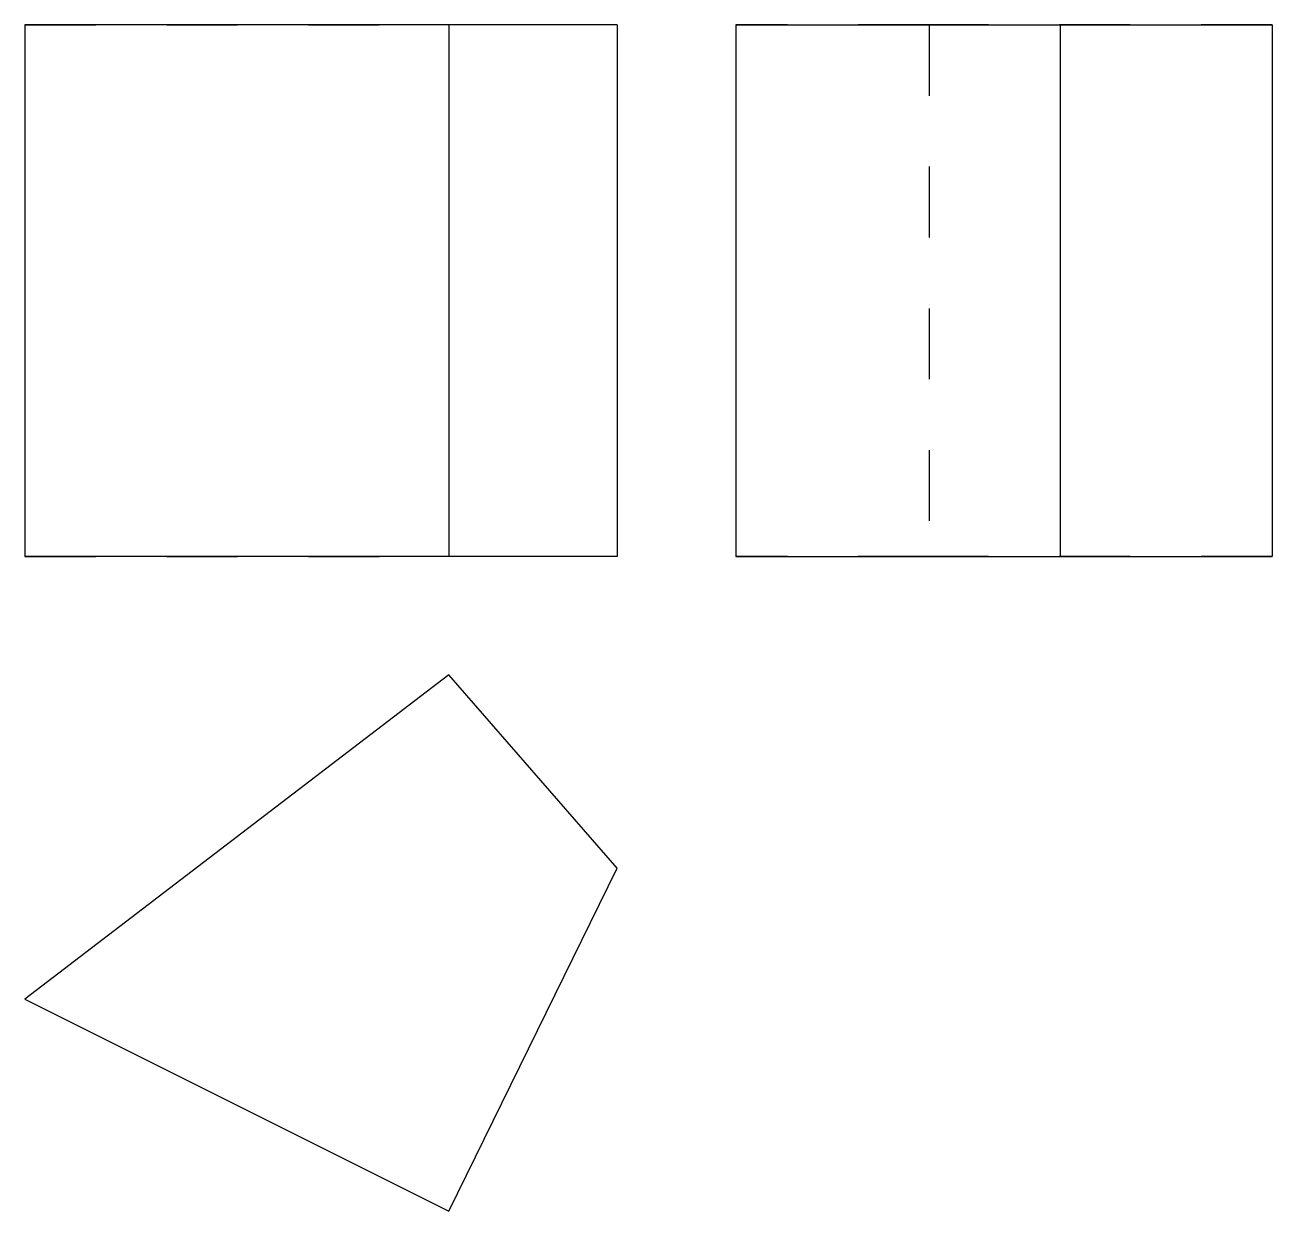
# Model space of a CAD drawing. Extents: x 0 to 1.76, y 0 to 1.67.
import ezdxf

# ---------------------------------------------------------------- set-up
doc = ezdxf.new("R2010")
doc.units = 0
doc.linetypes.add('HIDDEN', pattern=[0.041797, 0.027879, -0.013918])
for name, color, linetype in [('FRONT', 7, 'CONTINUOUS'), ('FRONT_HID', 7, 'HIDDEN'), ('LEFT', 7, 'CONTINUOUS'), ('LEFT_HID', 7, 'HIDDEN'), ('TOP', 7, 'CONTINUOUS')]:
    doc.layers.add(name, color=color, linetype=linetype)

msp = doc.modelspace()

# ---------------------------------------------------------------- linework, layer by layer
at = {"layer": 'FRONT'}
for p, q in [((0, 1.673931), (0, 0.923931)), ((0.598355, 1.673931), (0, 1.673931)), ((0.598355, 1.673931), (0.598355, 0.923931)), ((0.835938, 1.673931), (0.598355, 1.673931)), ((0.835938, 1.673931), (0.835938, 0.923931)), ((0.598355, 0.923931), (0, 0.923931)), ((0.835938, 0.923931), (0.598355, 0.923931))]:
    msp.add_line(p, q, dxfattribs=at)
at = {"layer": 'FRONT_HID', "linetype": 'HIDDEN'}
for p, q in [((0, 1.673931), (0.598355, 1.673931)), ((0, 0.923931), (0.598355, 0.923931))]:
    msp.add_line(p, q, dxfattribs=at)
at = {"layer": 'LEFT'}
for p, q in [((1.003125, 1.673931), (1.003125, 0.923931)), ((1.003125, 1.673931), (1.460691, 1.673931)), ((1.460691, 1.673931), (1.460691, 0.923931)), ((1.460691, 1.673931), (1.759868, 1.673931)), ((1.759868, 1.673931), (1.759868, 0.923931)), ((1.003125, 0.923931), (1.460691, 0.923931)), ((1.460691, 0.923931), (1.759868, 0.923931))]:
    msp.add_line(p, q, dxfattribs=at)
at = {"layer": 'LEFT_HID', "linetype": 'HIDDEN'}
for p, q in [((1.275905, 1.673931), (1.003125, 1.673931)), ((1.275905, 1.673931), (1.275905, 0.923931)), ((1.759868, 1.673931), (1.275905, 1.673931)), ((1.275905, 0.923931), (1.003125, 0.923931)), ((1.759868, 0.923931), (1.275905, 0.923931))]:
    msp.add_line(p, q, dxfattribs=at)
at = {"layer": 'TOP'}
for p, q in [((0.598355, 0.756743), (0, 0.299178)), ((0.835938, 0.483964), (0.598355, 0.756743)), ((0.598355, 0), (0.835937, 0.483964)), ((0, 0.299178), (0.598355, 0))]:
    msp.add_line(p, q, dxfattribs=at)

doc.saveas('drawing.dxf')
